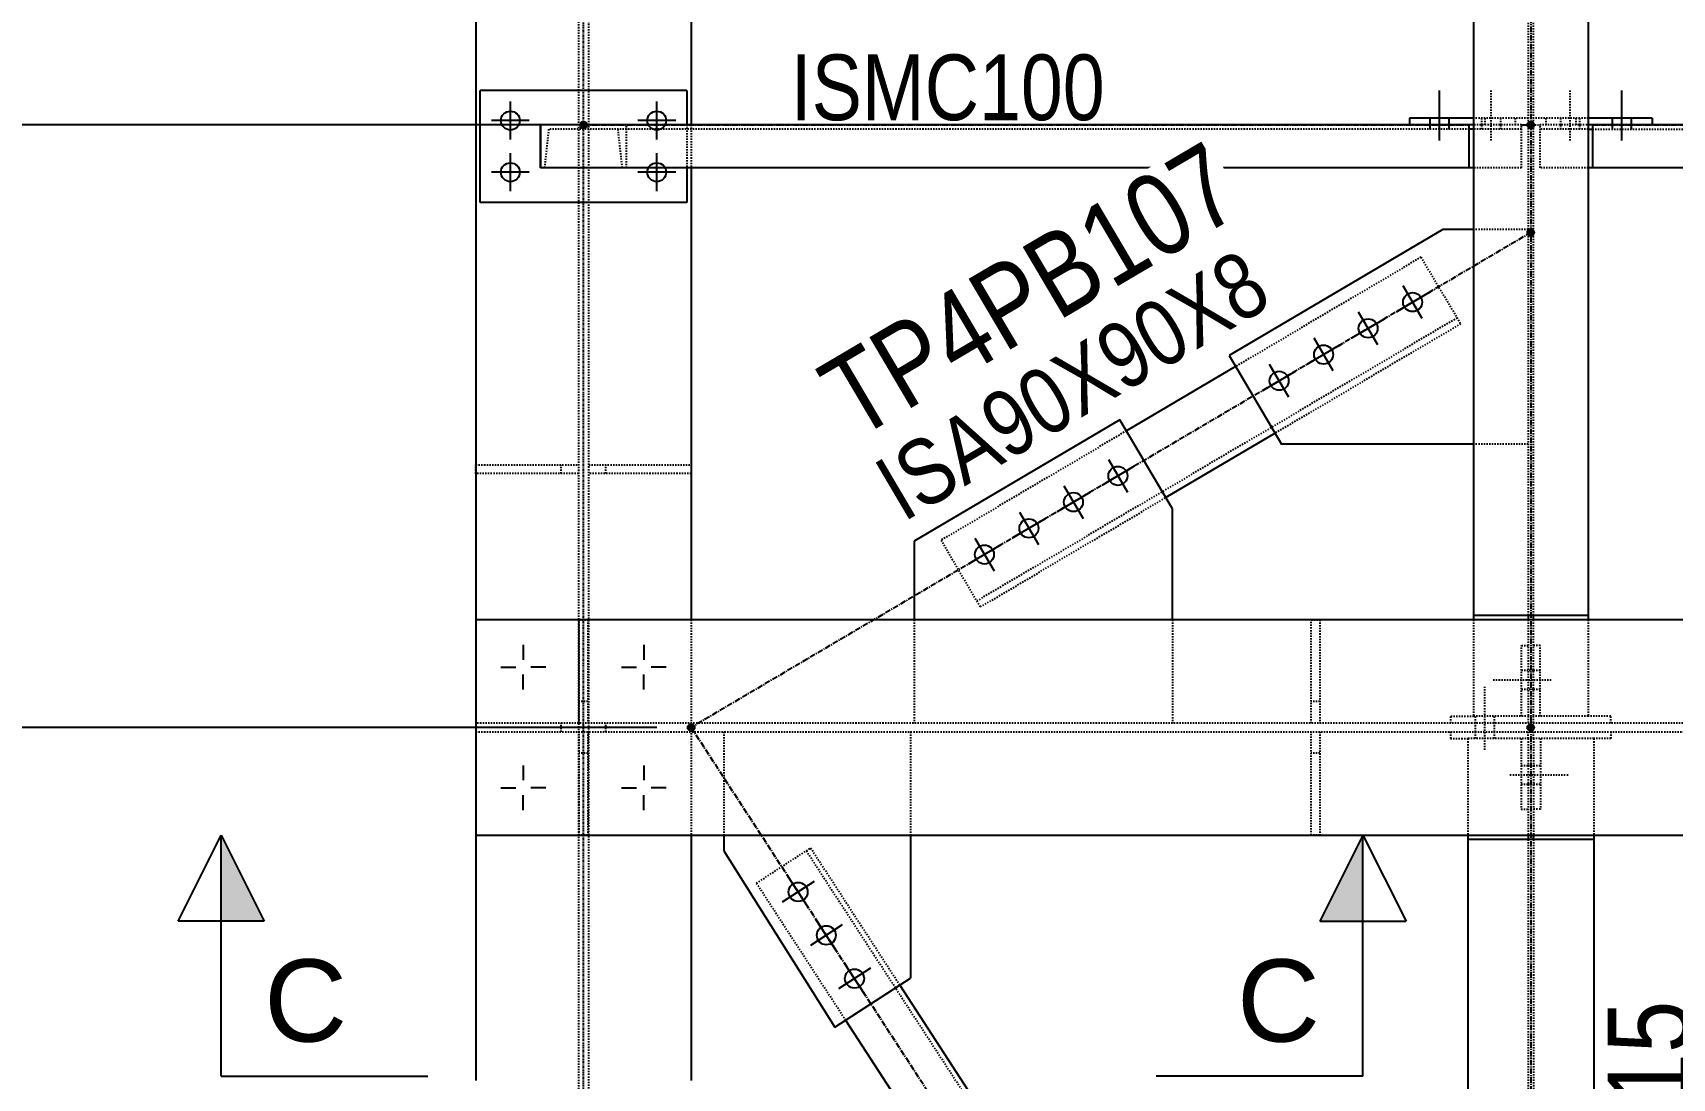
# Model space of a CAD drawing. Header units: millimetres. Extents: x 2102 to 21371, y 12217 to 26594.
# Drawn here: x 7992 to 9896, y 19113 to 20328 of the extents above; entities that cross this region are included whole.
import ezdxf

# ---------------------------------------------------------------- set-up
doc = ezdxf.new("R2010")
doc.units = ezdxf.units.MM
for name, pattern in [('CENTER', [12.7, 7.9375, -1.5875, 1.5875, -1.5875]), ('DXK_LINE_DOT2', [3.9198, 1.9599, -1.9599]), ('DXK_LINE_DOT5', [7.8785, 2.979, -0.9799, 0.9799, -0.9799, 0.9799, -0.9799])]:
    doc.linetypes.add(name, pattern=pattern)
for name, color, linetype in [('1', 7, 'Continuous'), ('2', 7, 'Continuous'), ('4', 7, 'Continuous'), ('6', 7, 'Continuous'), ('7', 7, 'Continuous'), ('8', 7, 'Continuous')]:
    doc.layers.add(name, color=color, linetype=linetype)
doc.styles.add('Arial', font='arial.ttf', dxfattribs={"height": 0.2})
doc.styles.add('Arial Narrow', font='ARIALN.TTF', dxfattribs={"height": 0.2})

# ---------------------------------------------------------------- blocks, each defined once
blk = doc.blocks.new('GridLine-116860372-116902 - 114867')
at = {"layer": '2', "color": 7, "linetype": 'DXK_LINE_DOT5'}
blk.add_line((9575.6, 12454.5), (9575.6, 27661.7), dxfattribs=at)
blk = doc.blocks.new('Part-116860372-114947 - 114867')
at = {"layer": '4', "linetype": 'Continuous'}
for points in [[(10950.6, 21315.8, -1), (10950.6, 21325.8, -1)], [(10950.6, 19065.8, -1), (10950.6, 19075.8, -1)]]:
    blk.add_hatch(color=4, dxfattribs=at).paths.add_polyline_path(points)
at = {"layer": '1', "color": 6, "linetype": 'DXK_LINE_DOT2'}
for p, q in [((10867.3, 21306.9), (10867.3, 21223.1)), ((11033.8, 21306.9), (10867.3, 21306.9)), ((10947, 21306.9), (10947, 21229.3)), ((10954.1, 21306.9), (10954.1, 21229.3)), ((11033.8, 21306.9), (11033.8, 21229.3)), ((10947, 21223.1), (10947, 19233.3)), ((10954.1, 21223.1), (10954.1, 19233.3)), ((10867.3, 19227.1), (10867.3, 19087.1)), ((10947, 19227.1), (10947, 19087.1)), ((10954.1, 19227.1), (10954.1, 19087.1)), ((11033.8, 19227.1), (11033.8, 19087.1)), ((11033.8, 19087.1), (10867.3, 19087.1))]:
    blk.add_line(p, q, dxfattribs=at)
at = {"layer": '2', "color": 2, "linetype": 'Continuous'}
for p, q in [((10867.3, 21229.3), (10867.3, 19227.1)), ((10947, 21229.3), (10947, 21223.1)), ((10954.1, 21229.3), (10954.1, 21223.1)), ((11033.8, 21229.3), (11033.8, 19227.1)), ((11033.8, 21223.1), (10867.3, 21223.1)), ((11033.8, 19233.3), (10867.3, 19233.3)), ((10947, 19233.3), (10947, 19227.1)), ((10954.1, 19233.3), (10954.1, 19227.1))]:
    blk.add_line(p, q, dxfattribs=at)
at = {"layer": '4', "color": 4, "linetype": 'CENTER'}
blk.add_line((10950.6, 21320.8), (10950.6, 19070.8), dxfattribs=at)
at = {"layer": '4', "color": 4, "linetype": 'Continuous'}
for centre in [(10950.6, 21320.8), (10950.6, 19070.8)]:
    blk.add_circle(centre, 5, dxfattribs=at)
blk = doc.blocks.new('Bolt-116860372-115976 - 114867')
at = {"layer": '1', "color": 1, "linetype": 'DXK_LINE_DOT2'}
for p, q in [((10936.6, 19015.8), (10946.6, 19015.8)), ((10946.6, 19015.8), (10954.5, 19015.8)), ((10954.5, 19015.8), (10964.5, 19015.8)), ((10920.4, 19002.1), (11005.4, 19002.1)), ((10936.6, 18988.3), (10946.6, 18988.3)), ((10946.6, 18988.3), (10954.5, 18988.3)), ((10954.5, 18988.3), (10964.5, 18988.3))]:
    blk.add_line(p, q, dxfattribs=at)
blk = doc.blocks.new('Part-116860372-115042 - 114867')
at = {"layer": '4', "linetype": 'Continuous'}
for points in [[(10950.6, 19940.8, -1), (10950.6, 19950.8, -1)], [(12325.6, 19940.8, -1), (12325.6, 19950.8, -1)]]:
    blk.add_hatch(color=4, dxfattribs=at).paths.add_polyline_path(points)
at = {"layer": '1', "color": 6, "linetype": 'DXK_LINE_DOT2'}
for p, q in [((10964.1, 19883.3), (10964.1, 19945.8)), ((11040.1, 19945.8), (10964.1, 19945.8)), ((12312, 19945.8), (12236.1, 19945.8)), ((12312, 19883.3), (12312, 19945.8)), ((11033.8, 19939.6), (10964.1, 19939.6)), ((11040.1, 19939.6), (12236.1, 19939.6)), ((12312, 19939.6), (12242.3, 19939.6)), ((11033.8, 19883.3), (10964.1, 19883.3)), ((12312, 19883.3), (12242.3, 19883.3))]:
    blk.add_line(p, q, dxfattribs=at)
at = {"layer": '2', "color": 2, "linetype": 'Continuous'}
for p, q in [((12236.1, 19945.8), (11040.1, 19945.8)), ((11040.1, 19945.8), (11040.1, 19883.3)), ((12236.1, 19945.8), (12236.1, 19883.3)), ((11033.8, 19939.6), (11040.1, 19939.6)), ((12242.3, 19939.6), (12236.1, 19939.6)), ((12242.3, 19883.3), (11033.8, 19883.3))]:
    blk.add_line(p, q, dxfattribs=at)
at = {"layer": '4', "color": 4, "linetype": 'CENTER'}
for p, q in [((10950.6, 19945.8), (10964.1, 19945.8)), ((11040.1, 19945.8), (12236.1, 19945.8)), ((12312, 19945.8), (12325.6, 19945.8))]:
    blk.add_line(p, q, dxfattribs=at)
at = {"layer": '4', "color": 4, "linetype": 'Continuous'}
for centre in [(10950.6, 19945.8), (12325.6, 19945.8)]:
    blk.add_circle(centre, 5, dxfattribs=at)
blk = doc.blocks.new('Part-116860372-157426 - 114867')
at = {"layer": '1', "color": 6, "linetype": 'DXK_LINE_DOT2'}
for p, q in [((9569.3, 19227.1), (9419.3, 19227.1)), ((9419.3, 19227.1), (9419.3, 19077.1)), ((10631.8, 19227.1), (9581.8, 19227.1)), ((11881.8, 19227.1), (10644.3, 19227.1)), ((9419.3, 19064.6), (9419.3, 18914.6)), ((9419.3, 18914.6), (9569.3, 18914.6)), ((9581.8, 18914.6), (10631.8, 18914.6)), ((10644.3, 18914.6), (11881.8, 18914.6))]:
    blk.add_line(p, q, dxfattribs=at)
blk = doc.blocks.new('Part-116860372-115975 - 114867')
at = {"layer": '1', "color": 6, "linetype": 'DXK_LINE_DOT2'}
for p, q in [((10834.1, 19064.6), (10834.1, 19054.6)), ((10946.6, 19054.6), (10946.6, 19064.6)), ((10834.1, 19054.6), (10859.1, 19054.6)), ((10936.6, 19054.6), (10936.6, 18952.1)), ((10936.6, 18952.1), (10946.6, 18952.1))]:
    blk.add_line(p, q, dxfattribs=at)
blk = doc.blocks.new('Part-116860372-114982 - 114867')
at = {"layer": '4', "linetype": 'Continuous'}
blk.add_hatch(color=4, dxfattribs=at).paths.add_polyline_path([(10950.6, 19065.8, -1), (10950.6, 19075.8, -1)])
at = {"layer": '1', "color": 6, "linetype": 'DXK_LINE_DOT2'}
for p, q in [((11042.1, 19054.6), (10859.1, 19054.6)), ((10859.1, 19054.6), (10859.1, 18914.6)), ((10946.6, 19054.6), (10946.6, 18914.6)), ((10954.5, 19054.6), (10954.5, 18908.3)), ((11042.1, 19054.6), (11042.1, 18914.6)), ((10946.6, 18908.3), (10946.6, 15470.2)), ((10954.5, 18908.3), (10954.5, 15470.2))]:
    blk.add_line(p, q, dxfattribs=at)
at = {"layer": '2', "color": 2, "linetype": 'Continuous'}
for p, q in [((10859.1, 18914.6), (10859.1, 15464)), ((11042.1, 18908.3), (10859.1, 18908.3)), ((10946.6, 18914.6), (10946.6, 18908.3)), ((10954.5, 18908.3), (10954.5, 18914.6)), ((11042.1, 18914.6), (11042.1, 15464))]:
    blk.add_line(p, q, dxfattribs=at)
at = {"layer": '4', "color": 4, "linetype": 'CENTER'}
blk.add_line((10950.6, 19070.8), (10950.6, 15320.8), dxfattribs=at)
at = {"layer": '4', "color": 4, "linetype": 'Continuous'}
blk.add_circle((10950.6, 19070.8), 5, dxfattribs=at)
blk = doc.blocks.new('Part-116860372-149920 - 114867')
at = {"layer": '1', "color": 6, "linetype": 'DXK_LINE_DOT2'}
for p, q in [((10631.8, 19077.1), (10631.8, 19227.1)), ((10631.8, 19227.1), (10644.3, 19227.1)), ((10644.3, 19227.1), (10644.3, 19077.1)), ((10644.3, 19108.3), (10631.8, 19108.3))]:
    blk.add_line(p, q, dxfattribs=at)
blk = doc.blocks.new('Part-116860372-115041 - 114867')
at = {"layer": '4', "linetype": 'Continuous'}
for points in [[(9575.6, 19940.8, -1), (9575.6, 19950.8, -1)], [(10950.6, 19940.8, -1), (10950.6, 19950.8, -1)]]:
    blk.add_hatch(color=4, dxfattribs=at).paths.add_polyline_path(points)
at = {"layer": '1', "color": 6, "linetype": 'DXK_LINE_DOT2'}
for p, q in [((9638.1, 19883.3), (9638.1, 19945.8)), ((10937, 19945.8), (10861.1, 19945.8)), ((10937, 19883.3), (10937, 19945.8)), ((9519.3, 19883.3), (9525.4, 19939.6)), ((10861.1, 19939.6), (9525.4, 19939.6)), ((9631.9, 19883.3), (9625.7, 19939.6)), ((10937, 19939.6), (10867.3, 19939.6)), ((10937, 19883.3), (9631.9, 19883.3))]:
    blk.add_line(p, q, dxfattribs=at)
at = {"layer": '2', "color": 2, "linetype": 'Continuous'}
for p, q in [((9513.1, 19883.3), (9513.1, 19945.8)), ((10861.1, 19945.8), (9513.1, 19945.8)), ((10861.1, 19883.3), (10861.1, 19945.8)), ((10867.3, 19939.6), (10861.1, 19939.6)), ((10867.3, 19883.3), (9513.1, 19883.3))]:
    blk.add_line(p, q, dxfattribs=at)
at = {"layer": '4', "color": 4, "linetype": 'CENTER'}
for p, q in [((9575.6, 19945.8), (10861.1, 19945.8)), ((10937, 19945.8), (10950.6, 19945.8))]:
    blk.add_line(p, q, dxfattribs=at)
at = {"layer": '4', "color": 4, "linetype": 'Continuous'}
for centre in [(9575.6, 19945.8), (10950.6, 19945.8)]:
    blk.add_circle(centre, 5, dxfattribs=at)
blk = doc.blocks.new('Part-116860372-115079 - 114867')
at = {"layer": '4', "linetype": 'Continuous'}
for points in [[(9731.8, 19065.8, -1), (9731.8, 19075.8, -1)], [(10950.6, 17190.8, -1), (10950.6, 17200.8, -1)]]:
    blk.add_hatch(color=4, dxfattribs=at).paths.add_polyline_path(points)
at = {"layer": '1', "color": 6, "linetype": 'DXK_LINE_DOT2'}
for p, q in [((9826.6, 18844.7), (9905.2, 18895.8)), ((9898.9, 18891.7), (10834, 17453.1)), ((9905.2, 18895.8), (10034.6, 18696.7)), ((9826.6, 18844.7), (9956, 18645.6)), ((10840.3, 17457.2), (10710.9, 17656.3)), ((10632.3, 17605.2), (10761.7, 17406.1)), ((10840.3, 17457.2), (10761.7, 17406.1))]:
    blk.add_line(p, q, dxfattribs=at)
at = {"layer": '2', "color": 2, "linetype": 'Continuous'}
for p, q in [((10034.6, 18696.7), (10710.9, 17656.3)), ((9956, 18645.6), (10632.3, 17605.2))]:
    blk.add_line(p, q, dxfattribs=at)
at = {"layer": '4', "color": 4, "linetype": 'CENTER'}
blk.add_line((9731.8, 19070.8), (10950.6, 17195.8), dxfattribs=at)
at = {"layer": '4', "color": 4, "linetype": 'Continuous'}
for centre in [(9731.8, 19070.8), (10950.6, 17195.8)]:
    blk.add_circle(centre, 5, dxfattribs=at)
blk = doc.blocks.new('Part-116860372-115106 - 114867')
at = {"layer": '4', "linetype": 'Continuous'}
for points in [[(10950.6, 19784.6, -1), (10950.6, 19794.6, -1)], [(9731.8, 19065.8, -1), (9731.8, 19075.8, -1)]]:
    blk.add_hatch(color=4, dxfattribs=at).paths.add_polyline_path(points)
at = {"layer": '1', "color": 6, "linetype": 'DXK_LINE_DOT2'}
for p, q in [((10791.4, 19753.8), (10522.2, 19595)), ((10791.4, 19753.8), (10848.6, 19656.9)), ((10843.5, 19665.5), (10146.5, 19254.5)), ((10848.6, 19656.9), (10579.4, 19498.1)), ((10363.6, 19501.5), (10094.5, 19342.7)), ((10151.6, 19245.8), (10420.8, 19404.6)), ((10094.5, 19342.7), (10151.6, 19245.8))]:
    blk.add_line(p, q, dxfattribs=at)
at = {"layer": '2', "color": 2, "linetype": 'Continuous'}
for p, q in [((10522.2, 19595), (10363.6, 19501.5)), ((10579.4, 19498.1), (10420.8, 19404.6))]:
    blk.add_line(p, q, dxfattribs=at)
at = {"layer": '4', "color": 4, "linetype": 'CENTER'}
blk.add_line((10950.6, 19789.6), (9731.8, 19070.8), dxfattribs=at)
at = {"layer": '4', "color": 4, "linetype": 'Continuous'}
for centre in [(10950.6, 19789.6), (9731.8, 19070.8)]:
    blk.add_circle(centre, 5, dxfattribs=at)
blk = doc.blocks.new('Part-116860372-115112 - 114867')
at = {"layer": '2', "color": 2, "linetype": 'Continuous'}
for p, q in [((9419.3, 19227.1), (9419.3, 18914.6)), ((20038.1, 19227.1), (9419.3, 19227.1)), ((9419.3, 18914.6), (17066.8, 18914.6))]:
    blk.add_line(p, q, dxfattribs=at)
blk = doc.blocks.new('Part-116860372-115114 - 114867')
at = {"layer": '1', "color": 6, "linetype": 'DXK_LINE_DOT2'}
for p, q in [((20038.1, 19077.1), (9419.3, 19077.1)), ((9419.3, 19077.1), (9419.3, 19064.6)), ((9419.3, 19064.6), (20038.1, 19064.6))]:
    blk.add_line(p, q, dxfattribs=at)
blk = doc.blocks.new('Part-116860372-116307 - 114867')
at = {"layer": '1', "color": 6, "linetype": 'DXK_LINE_DOT2'}
for p, q in [((10947, 19794), (10867.3, 19794)), ((10947, 19482), (10867.3, 19482))]:
    blk.add_line(p, q, dxfattribs=at)
at = {"layer": '2', "color": 2, "linetype": 'Continuous'}
for p, q in [((10822.7, 19794), (10512.7, 19611.2)), ((10867.3, 19794), (10822.7, 19794)), ((10512.7, 19611.2), (10588.9, 19482)), ((10867.3, 19482), (10588.9, 19482))]:
    blk.add_line(p, q, dxfattribs=at)
blk = doc.blocks.new('Part-116860372-115979 - 114867')
at = {"layer": '1', "color": 6, "linetype": 'DXK_LINE_DOT2'}
for p, q in [((10937, 19087.1), (10937, 19189.6)), ((10937, 19189.6), (10947, 19189.6)), ((10834.5, 19077.1), (10834.5, 19087.1)), ((10834.5, 19087.1), (10867.3, 19087.1)), ((10947, 19087.1), (10947, 19077.1))]:
    blk.add_line(p, q, dxfattribs=at)
blk = doc.blocks.new('Part-116860372-116334 - 114867')
at = {"layer": '1', "color": 6, "linetype": 'DXK_LINE_DOT2'}
for p, q in [((10055.3, 19227.1), (10055.3, 19077.1)), ((10430.3, 19227.1), (10430.3, 19077.1))]:
    blk.add_line(p, q, dxfattribs=at)
at = {"layer": '2', "color": 2, "linetype": 'Continuous'}
for p, q in [((10354.1, 19517.6), (10055.3, 19341.4)), ((10430.3, 19388.4), (10354.1, 19517.6)), ((10430.3, 19227.1), (10430.3, 19388.4)), ((10055.3, 19341.4), (10055.3, 19227.1))]:
    blk.add_line(p, q, dxfattribs=at)
blk = doc.blocks.new('Bolt-116860372-116308 - 114867')
at = {"layer": '2', "color": 1, "linetype": 'Continuous'}
for p, q in [((10793.1, 19664.8), (10765.2, 19712.2)), ((10755.5, 19674.5), (10802.8, 19702.5)), ((10690.9, 19636.4), (10738.2, 19664.4)), ((10728.5, 19626.7), (10700.6, 19674.1)), ((10663.9, 19588.6), (10636, 19636)), ((10626.2, 19598.3), (10673.6, 19626.3)), ((10561.6, 19560.2), (10609, 19588.2)), ((10599.3, 19550.5), (10571.4, 19597.9))]:
    blk.add_line(p, q, dxfattribs=at)
for centre in [(10779.1, 19688.5), (10714.5, 19650.4), (10649.9, 19612.3), (10585.3, 19574.2)]:
    blk.add_circle(centre, 13.8, dxfattribs=at)
blk = doc.blocks.new('Part-116860372-115681 - 114867')
at = {"layer": '1', "color": 6, "linetype": 'DXK_LINE_DOT2'}
for p, q in [((11033.8, 19955.8), (10954.1, 19955.8)), ((10972.9, 19945.8), (10972.9, 19955.8)), ((11016.6, 19945.8), (11016.6, 19955.8))]:
    blk.add_line(p, q, dxfattribs=at)
at = {"layer": '2', "color": 2, "linetype": 'Continuous'}
for p, q in [((11126.6, 19955.8), (11033.8, 19955.8)), ((11040.1, 19945.8), (11033.8, 19945.8)), ((11126.6, 19955.8), (11126.6, 19945.8))]:
    blk.add_line(p, q, dxfattribs=at)
blk = doc.blocks.new('Bolt-116860372-115682 - 114867')
at = {"layer": '1', "color": 1, "linetype": 'DXK_LINE_DOT2'}
for p, q in [((11007.9, 19923.3), (11007.9, 19995.8)), ((10994.1, 19945.8), (10994.1, 19955.8)), ((10994.1, 19939.6), (10994.1, 19945.8)), ((11021.6, 19945.8), (11021.6, 19955.8)), ((11021.6, 19939.6), (11021.6, 19945.8))]:
    blk.add_line(p, q, dxfattribs=at)
at = {"layer": '2', "color": 1, "linetype": 'Continuous'}
for p, q in [((11082.9, 19923.3), (11082.9, 19995.8)), ((11069.1, 19945.8), (11069.1, 19955.8)), ((11069.1, 19939.6), (11069.1, 19945.8)), ((11096.6, 19945.8), (11096.6, 19955.8)), ((11096.6, 19939.6), (11096.6, 19945.8))]:
    blk.add_line(p, q, dxfattribs=at)
blk = doc.blocks.new('Part-116860372-115685 - 114867')
at = {"layer": '1', "color": 6, "linetype": 'DXK_LINE_DOT2'}
for p, q in [((10947, 19955.8), (10867.3, 19955.8)), ((10884.5, 19945.8), (10884.5, 19955.8)), ((10928.3, 19945.8), (10928.3, 19955.8))]:
    blk.add_line(p, q, dxfattribs=at)
at = {"layer": '2', "color": 2, "linetype": 'Continuous'}
for p, q in [((10867.3, 19955.8), (10774.5, 19955.8)), ((10774.5, 19955.8), (10774.5, 19945.8)), ((10867.3, 19945.8), (10861.1, 19945.8))]:
    blk.add_line(p, q, dxfattribs=at)
blk = doc.blocks.new('Bolt-116860372-115686 - 114867')
at = {"layer": '1', "color": 1, "linetype": 'DXK_LINE_DOT2'}
for p, q in [((10893.3, 19923.3), (10893.3, 19995.8)), ((10879.5, 19945.8), (10879.5, 19955.8)), ((10879.5, 19939.6), (10879.5, 19945.8)), ((10907, 19945.8), (10907, 19955.8)), ((10907, 19939.6), (10907, 19945.8))]:
    blk.add_line(p, q, dxfattribs=at)
at = {"layer": '2', "color": 1, "linetype": 'Continuous'}
for p, q in [((10818.3, 19923.3), (10818.3, 19995.8)), ((10804.5, 19945.8), (10804.5, 19955.8)), ((10804.5, 19939.6), (10804.5, 19945.8)), ((10832, 19945.8), (10832, 19955.8)), ((10832, 19939.6), (10832, 19945.8))]:
    blk.add_line(p, q, dxfattribs=at)
blk = doc.blocks.new('Part-116860372-115974 - 114867')
at = {"layer": '1', "color": 6, "linetype": 'DXK_LINE_DOT2'}
for p, q in [((10954.5, 19054.6), (10954.5, 19064.6)), ((11067, 19064.6), (11067, 19054.6)), ((10964.5, 19054.6), (10964.5, 18952.1)), ((11067, 19054.6), (11042.1, 19054.6)), ((10964.5, 18952.1), (10954.5, 18952.1))]:
    blk.add_line(p, q, dxfattribs=at)
blk = doc.blocks.new('Bolt-116860372-115977 - 114867')
at = {"layer": '1', "color": 1, "linetype": 'DXK_LINE_DOT2'}
for p, q in [((10884.1, 19038.3), (10884.1, 19129.6)), ((10870.4, 19077.1), (10870.4, 19087.1)), ((10897.9, 19077.1), (10897.9, 19087.1)), ((10870.4, 19064.6), (10870.4, 19077.1)), ((10870.4, 19054.6), (10870.4, 19064.6)), ((10897.9, 19064.6), (10897.9, 19077.1)), ((10897.9, 19054.6), (10897.9, 19064.6))]:
    blk.add_line(p, q, dxfattribs=at)
blk = doc.blocks.new('Part-116860372-115980 - 114867')
at = {"layer": '1', "color": 6, "linetype": 'DXK_LINE_DOT2'}
for p, q in [((10964.1, 19189.6), (10954.1, 19189.6)), ((10964.1, 19087.1), (10964.1, 19189.6)), ((10954.1, 19087.1), (10954.1, 19077.1)), ((11066.6, 19087.1), (11033.8, 19087.1)), ((11066.6, 19077.1), (11066.6, 19087.1))]:
    blk.add_line(p, q, dxfattribs=at)
blk = doc.blocks.new('Bolt-116860372-115981 - 114867')
at = {"layer": '1', "color": 1, "linetype": 'DXK_LINE_DOT2'}
for p, q in [((10980.4, 19139.6), (10895.4, 19139.6)), ((10947, 19153.3), (10937, 19153.3)), ((10954.1, 19153.3), (10947, 19153.3)), ((10964.1, 19153.3), (10954.1, 19153.3)), ((10947, 19125.8), (10937, 19125.8)), ((10954.1, 19125.8), (10947, 19125.8)), ((10964.1, 19125.8), (10954.1, 19125.8))]:
    blk.add_line(p, q, dxfattribs=at)
blk = doc.blocks.new('Part-116860372-149894 - 114867')
at = {"layer": '1', "color": 6, "linetype": 'DXK_LINE_DOT2'}
for p, q in [((9569.3, 18914.6), (9569.3, 19064.6)), ((9581.8, 19064.6), (9581.8, 18914.6)), ((9581.8, 19033.3), (9569.3, 19033.3)), ((9581.8, 18914.6), (9569.3, 18914.6))]:
    blk.add_line(p, q, dxfattribs=at)
blk = doc.blocks.new('Part-116860372-116337 - 114867')
at = {"layer": '1', "color": 6, "linetype": 'DXK_LINE_DOT2'}
for p, q in [((9779.3, 19064.6), (9779.3, 18914.6)), ((10050.4, 19064.6), (10050.4, 18914.6))]:
    blk.add_line(p, q, dxfattribs=at)
at = {"layer": '2', "color": 2, "linetype": 'Continuous'}
for p, q in [((9779.3, 18914.6), (9779.3, 18891.5)), ((10050.4, 18914.6), (10050.4, 18706.9)), ((9779.3, 18891.5), (9940.3, 18635.4)), ((9940.3, 18635.4), (10050.4, 18706.9))]:
    blk.add_line(p, q, dxfattribs=at)
blk = doc.blocks.new('Bolt-116860372-116335 - 114867')
at = {"layer": '2', "color": 1, "linetype": 'Continuous'}
for p, q in [((10375, 19450.2), (10327.7, 19422.2)), ((10337.4, 19459.9), (10365.3, 19412.5)), ((10272.8, 19421.8), (10300.7, 19374.4)), ((10310.4, 19412.1), (10263.1, 19384.1)), ((10245.8, 19374), (10198.4, 19346)), ((10208.2, 19383.7), (10236.1, 19336.3)), ((10181.2, 19335.9), (10133.8, 19307.9)), ((10143.6, 19345.6), (10171.5, 19298.2))]:
    blk.add_line(p, q, dxfattribs=at)
for centre in [(10351.3, 19436.2), (10286.7, 19398.1), (10222.1, 19360), (10157.5, 19321.9)]:
    blk.add_circle(centre, 13.8, dxfattribs=at)
blk = doc.blocks.new('Bolt-116860372-116338 - 114867')
at = {"layer": '2', "color": 1, "linetype": 'Continuous'}
for p, q in [((9902.1, 18808.8), (9872.1, 18855)), ((9910.2, 18846.9), (9864.1, 18816.9)), ((9951.1, 18784), (9904.9, 18754)), ((9943, 18746), (9913, 18792.1)), ((9991.9, 18721.1), (9945.8, 18691.2)), ((9983.9, 18683.1), (9953.9, 18729.2))]:
    blk.add_line(p, q, dxfattribs=at)
for centre in [(9887.1, 18831.9), (9928, 18769), (9968.9, 18706.1)]:
    blk.add_circle(centre, 13.8, dxfattribs=at)
blk = doc.blocks.new('Part-116860372-157474 - 114867')
at = {"layer": '1', "color": 6, "linetype": 'DXK_LINE_DOT2'}
blk.add_line((9725.6, 19945.8), (9725.6, 19883.3), dxfattribs=at)
at = {"layer": '2', "color": 2, "linetype": 'Continuous'}
for p, q in [((9425.6, 19833.3), (9425.6, 19995.8)), ((9725.6, 19995.8), (9425.6, 19995.8)), ((9725.6, 19995.8), (9725.6, 19945.8)), ((9725.6, 19883.3), (9725.6, 19833.3)), ((9725.6, 19833.3), (9425.6, 19833.3))]:
    blk.add_line(p, q, dxfattribs=at)
blk = doc.blocks.new('Part-116860372-116836 - 114867')
at = {"layer": '1', "color": 6, "linetype": 'DXK_LINE_DOT2'}
for p, q in [((9575.6, 19945.8), (9513.1, 19945.8)), ((9519.3, 19883.3), (9513.1, 19883.3))]:
    blk.add_line(p, q, dxfattribs=at)
at = {"layer": '2', "color": 2, "linetype": 'Continuous'}
blk.add_line((9513.1, 19945.8), (9513.1, 19883.3), dxfattribs=at)
blk = doc.blocks.new('Part-116860372-149893 - 114867')
at = {"layer": '1', "color": 6, "linetype": 'DXK_LINE_DOT2'}
for p, q in [((9569.3, 19077.1), (9569.3, 19227.1)), ((9569.3, 19227.1), (9581.8, 19227.1)), ((9581.8, 19227.1), (9581.8, 19077.1)), ((9581.8, 19108.3), (9569.3, 19108.3))]:
    blk.add_line(p, q, dxfattribs=at)
blk = doc.blocks.new('Part-116860372-157470 - 114867')
at = {"layer": '1', "color": 6, "linetype": 'DXK_LINE_DOT2'}
for p, q in [((9583.1, 19452.1), (9731.8, 19452.1)), ((9608.1, 19439.6), (9608.1, 19452.1)), ((9731.8, 19452.1), (9731.8, 19439.6)), ((9731.8, 19439.6), (9583.1, 19439.6))]:
    blk.add_line(p, q, dxfattribs=at)
blk = doc.blocks.new('Part-116860372-149921 - 114867')
at = {"layer": '1', "color": 6, "linetype": 'DXK_LINE_DOT2'}
for p, q in [((10631.8, 18914.6), (10631.8, 19064.6)), ((10644.3, 19064.6), (10644.3, 18914.6)), ((10644.3, 19033.3), (10631.8, 19033.3)), ((10644.3, 18914.6), (10631.8, 18914.6))]:
    blk.add_line(p, q, dxfattribs=at)
blk = doc.blocks.new('Part-116860372-157432 - 114867')
at = {"layer": '1', "color": 6, "linetype": 'DXK_LINE_DOT2'}
for p, q in [((9568.1, 20930.8), (9568.1, 12960.8)), ((9583.1, 12960.8), (9583.1, 20930.8))]:
    blk.add_line(p, q, dxfattribs=at)
blk = doc.blocks.new('Part-116860372-157433 - 114867')
at = {"layer": '1', "color": 6, "linetype": 'DXK_LINE_DOT2'}
for p, q in [((9731.8, 19945.8), (9731.8, 19883.3)), ((9731.8, 19227.1), (9731.8, 18914.6))]:
    blk.add_line(p, q, dxfattribs=at)
at = {"layer": '2', "color": 2, "linetype": 'Continuous'}
for p, q in [((9419.3, 20930.8), (9419.3, 19227.1)), ((9731.8, 20930.8), (9731.8, 19945.8)), ((9731.8, 19883.3), (9731.8, 19227.1)), ((9419.3, 18914.6), (9419.3, 18558.3)), ((9731.8, 18914.6), (9731.8, 18558.3))]:
    blk.add_line(p, q, dxfattribs=at)
blk = doc.blocks.new('Part-116860372-157471 - 114867')
at = {"layer": '1', "color": 6, "linetype": 'DXK_LINE_DOT2'}
for p, q in [((9419.3, 19439.6), (9419.3, 19452.1)), ((9419.3, 19452.1), (9568.1, 19452.1)), ((9543.1, 19439.6), (9543.1, 19452.1)), ((9568.1, 19439.6), (9419.3, 19439.6))]:
    blk.add_line(p, q, dxfattribs=at)
blk = doc.blocks.new('Bolt-116860372-157475 - 114867')
at = {"layer": '2', "color": 1, "linetype": 'Continuous'}
for p, q in [((9469.3, 19924.6), (9469.3, 19979.6)), ((9681.8, 19924.6), (9681.8, 19979.6)), ((9496.8, 19952.1), (9441.8, 19952.1)), ((9709.3, 19952.1), (9654.3, 19952.1)), ((9469.3, 19849.6), (9469.3, 19904.6)), ((9681.8, 19849.6), (9681.8, 19904.6)), ((9496.8, 19877.1), (9441.8, 19877.1)), ((9709.3, 19877.1), (9654.3, 19877.1))]:
    blk.add_line(p, q, dxfattribs=at)
for centre in [(9469.3, 19952.1), (9681.8, 19952.1), (9469.3, 19877.1), (9681.8, 19877.1)]:
    blk.add_circle(centre, 13.7, dxfattribs=at)
blk = doc.blocks.new('Bolt-116860372-157477 - 114867')
at = {"layer": '2', "color": 1, "linetype": 'Continuous'}
for p, q in [((9488.1, 19190.8), (9488.1, 19169.2)), ((9663.1, 19190.8), (9663.1, 19169.2)), ((9455.6, 19158.3), (9477.2, 19158.3)), ((9520.6, 19158.3), (9498.9, 19158.3)), ((9630.6, 19158.3), (9652.2, 19158.3)), ((9695.6, 19158.3), (9673.9, 19158.3)), ((9488.1, 19125.8), (9488.1, 19147.5)), ((9663.1, 19125.8), (9663.1, 19147.5)), ((9488.1, 19015.8), (9488.1, 18994.2)), ((9663.1, 19015.8), (9663.1, 18994.2)), ((9455.6, 18983.3), (9477.2, 18983.3)), ((9488.1, 18950.8), (9488.1, 18972.5)), ((9520.6, 18983.3), (9498.9, 18983.3)), ((9630.6, 18983.3), (9652.2, 18983.3)), ((9663.1, 18950.8), (9663.1, 18972.5)), ((9695.6, 18983.3), (9673.9, 18983.3))]:
    blk.add_line(p, q, dxfattribs=at)
blk = doc.blocks.new('Part-116860372-157478 - 114867')
at = {"layer": '1', "color": 6, "linetype": 'DXK_LINE_DOT2'}
blk.add_line((9608.1, 19064.6), (9608.1, 19077.1), dxfattribs=at)
blk = doc.blocks.new('Part-116860372-157479 - 114867')
at = {"layer": '1', "color": 6, "linetype": 'DXK_LINE_DOT2'}
blk.add_line((9543.1, 19064.6), (9543.1, 19077.1), dxfattribs=at)
blk = doc.blocks.new('StraightDimension-116860372-126109 - 114867')
at = {"layer": '6', "color": 3, "linetype": 'Continuous'}
for p, q in [((8654.9, 19040.8), (8594.9, 19100.8)), ((9681.8, 19070.8), (8504.9, 19070.8)), ((8624.9, 17195.8), (8624.9, 19070.8)), ((8594.9, 17225.8), (8654.9, 17165.8)), ((9525.6, 17195.8), (8504.9, 17195.8))]:
    blk.add_line(p, q, dxfattribs=at)
at = {"color": 0}
blk.add_wipeout([(8609.9, 18385.7), (8399.9, 18385.7), (8399.9, 17881), (8609.9, 17881)], dxfattribs=at).dxf.layer = '6'
at = {"layer": '6', "color": 7, "style": 'Arial'}
blk.add_text('1500', height=143.26, rotation=90.0002, dxfattribs=at).set_placement((8579.9, 17911))
blk = doc.blocks.new('StraightDimension-116860372-126107 - 114867')
at = {"layer": '6', "color": 3, "linetype": 'Continuous'}
for p, q in [((8654.9, 21290.8), (8594.9, 21350.8)), ((9525.6, 21320.8), (8504.9, 21320.8)), ((8624.9, 19945.8), (8624.9, 21320.8)), ((8594.9, 19975.8), (8654.9, 19915.8)), ((9525.6, 19945.8), (8504.9, 19945.8))]:
    blk.add_line(p, q, dxfattribs=at)
at = {"color": 0}
blk.add_wipeout([(8609.9, 20885.7), (8399.9, 20885.7), (8399.9, 20381), (8609.9, 20381)], dxfattribs=at).dxf.layer = '6'
at = {"layer": '6', "color": 7, "style": 'Arial'}
blk.add_text('1100', height=143.26, rotation=90.0002, dxfattribs=at).set_placement((8579.9, 20411))
blk = doc.blocks.new('StraightDimension-116860372-126108 - 114867')
at = {"layer": '6', "color": 3, "linetype": 'Continuous'}
for p, q in [((8654.9, 19915.8), (8594.9, 19975.8)), ((9525.6, 19945.8), (8504.9, 19945.8)), ((8624.9, 19070.8), (8624.9, 19945.8)), ((8594.9, 19100.8), (8654.9, 19040.8)), ((9681.8, 19070.8), (8504.9, 19070.8))]:
    blk.add_line(p, q, dxfattribs=at)
at = {"color": 0}
blk.add_wipeout([(8609.9, 19705.1), (8399.9, 19705.1), (8399.9, 19311.6), (8609.9, 19311.6)], dxfattribs=at).dxf.layer = '6'
at = {"layer": '6', "color": 7, "style": 'Arial'}
blk.add_text('700', height=143.26, rotation=90.0002, dxfattribs=at).set_placement((8579.9, 19341.6))
blk = doc.blocks.new('Mark-116860372-129424 - 114867')
at = {"color": 0}
blk.add_wipeout([(10333.1, 19952.7), (10333.1, 20052.7), (9876.4, 20052.7), (9876.4, 19952.7)], dxfattribs=at).dxf.layer = '8'
blk.add_wipeout([(10333.1, 19952.7), (10333.1, 20052.7), (9876.4, 20052.7), (9876.4, 19952.7)], dxfattribs=at).dxf.layer = '8'
at = {"layer": '8', "color": 7, "style": 'Arial Narrow'}
blk.add_text('ISMC100', height=95.44, dxfattribs=at).set_placement((9876.4, 19952.7))
blk = doc.blocks.new('Mark-116860372-129417 - 114867')
at = {"color": 0}
blk.add_wipeout([(10540.1, 19822.9), (10476.6, 19930.6), (9906.2, 19594.2), (9969.6, 19486.6)], dxfattribs=at).dxf.layer = '8'
blk.add_wipeout([(10540.1, 19822.9), (10476.6, 19930.6), (9906.2, 19594.2), (9969.6, 19486.6)], dxfattribs=at).dxf.layer = '8'
blk.add_wipeout([(10579.9, 19686.8), (10529.1, 19772.9), (9988.7, 19454.3), (10039.5, 19368.1)], dxfattribs=at).dxf.layer = '8'
blk.add_wipeout([(10579.9, 19686.8), (10529.1, 19772.9), (9988.7, 19454.3), (10039.5, 19368.1)], dxfattribs=at).dxf.layer = '8'
at = {"layer": '8', "color": 7, "style": 'Arial Narrow'}
for s, height, p in [('TP4PB107', 119.3, (9969.6, 19486.6)), ('ISA90X90X8', 95.44, (10039.5, 19368.1))]:
    blk.add_text(s, height=height, rotation=30.5272, dxfattribs=at).set_placement(p)
blk = doc.blocks.new('SectionMark-116860372-131101 - 114867')
at = {"layer": '7', "linetype": 'Continuous'}
for points in [[(9111.9, 18789.6), (9049.4, 18789.6), (9049.4, 18914.6)], [(10707, 18789.6), (10644.5, 18789.6), (10707, 18914.6)]]:
    blk.add_hatch(color=3, dxfattribs=at).paths.add_polyline_path(points)
at = {"layer": '7', "color": 3, "linetype": 'Continuous'}
for p, q in [((8986.9, 18789.6), (9049.4, 18914.6)), ((9049.4, 18564.6), (9049.4, 18914.6)), ((9049.4, 18914.6), (9111.9, 18789.6)), ((10707, 18914.6), (10644.5, 18789.6)), ((10707, 18564.6), (10707, 18914.6)), ((10707, 18914.6), (10769.5, 18789.6)), ((9111.9, 18789.6), (8986.9, 18789.6)), ((10644.5, 18789.6), (10769.5, 18789.6)), ((9049.4, 18564.6), (9349.4, 18564.6)), ((10707, 18564.6), (10407, 18564.6))]:
    blk.add_line(p, q, dxfattribs=at)
at = {"color": 0, "linetype": 'Continuous'}
for points in [[(9232.2, 18614.6), (9232.2, 18739.6), (9111.9, 18739.6), (9111.9, 18614.6)], [(10644.5, 18614.6), (10644.5, 18739.6), (10524.1, 18739.6), (10524.1, 18614.6)]]:
    blk.add_wipeout(points, dxfattribs=at).dxf.layer = '7'
at = {"layer": '7', "color": 7, "linetype": 'Continuous', "style": 'Arial'}
for p in [(9111.9, 18614.6), (10524.1, 18614.6)]:
    blk.add_text('C', height=119.4, dxfattribs=at).set_placement(p)
blk = doc.blocks.new('Mark-116860372-129709 - 114867')
at = {"color": 0}
for points in [[(11318.8, 18776.2), (11218.8, 18776.2), (11218.8, 17990.5), (11318.8, 17990.5)], [(11181.3, 18675.5), (11056.3, 18675.5), (11056.3, 17990.5), (11181.3, 17990.5)]]:
    blk.add_wipeout(points, dxfattribs=at).dxf.layer = '8'
for points in [[(11318.8, 18776.2), (11218.8, 18776.2), (11218.8, 17990.5), (11318.8, 17990.5)], [(11181.3, 18675.5), (11056.3, 18675.5), (11056.3, 17990.5), (11181.3, 17990.5)]]:
    blk.add_wipeout(points, dxfattribs=at).dxf.layer = '8'
at = {"layer": '8', "color": 7, "style": 'Arial Narrow'}
for s, height, p in [('UB254X146X37', 95.443, (11318.8, 17990.5)), ('TP4BM115', 119.3, (11181.3, 17990.5))]:
    blk.add_text(s, height=height, rotation=90.0002, dxfattribs=at).set_placement(p)

msp = doc.modelspace()

# ---------------------------------------------------------------- block references
at = {"xscale": 0.8, "yscale": 0.8, "zscale": 0.8}
for name in ['GridLine-116860372-116902 - 114867', 'Part-116860372-114947 - 114867', 'Part-116860372-157433 - 114867', 'Part-116860372-157432 - 114867', 'Part-116860372-157474 - 114867', 'Bolt-116860372-115686 - 114867', 'Bolt-116860372-115682 - 114867', 'Bolt-116860372-157475 - 114867', 'Part-116860372-115041 - 114867', 'Part-116860372-116836 - 114867', 'Part-116860372-115685 - 114867', 'Part-116860372-115042 - 114867', 'Part-116860372-115681 - 114867', 'Part-116860372-115106 - 114867', 'Part-116860372-116307 - 114867', 'Bolt-116860372-116308 - 114867', 'Part-116860372-116334 - 114867', 'Part-116860372-157471 - 114867', 'Part-116860372-157470 - 114867', 'Bolt-116860372-116335 - 114867', 'Part-116860372-157426 - 114867', 'Part-116860372-115112 - 114867', 'Part-116860372-149893 - 114867', 'Part-116860372-149920 - 114867', 'Bolt-116860372-157477 - 114867', 'Part-116860372-115979 - 114867', 'Part-116860372-115980 - 114867', 'Bolt-116860372-115981 - 114867', 'Bolt-116860372-115977 - 114867', 'Part-116860372-115114 - 114867', 'Part-116860372-157479 - 114867', 'Part-116860372-149894 - 114867', 'Part-116860372-157478 - 114867', 'Part-116860372-115079 - 114867', 'Part-116860372-116337 - 114867', 'Part-116860372-149921 - 114867', 'Part-116860372-115975 - 114867', 'Part-116860372-114982 - 114867', 'Part-116860372-115974 - 114867', 'Bolt-116860372-115976 - 114867', 'Bolt-116860372-116338 - 114867', 'Mark-116860372-129709 - 114867']:
    msp.add_blockref(name, (971.5, 4264.2), dxfattribs=at)

# ---------------------------------------------------------------- next in the draw order: block references
for name in ['StraightDimension-116860372-126107 - 114867', 'Mark-116860372-129424 - 114867', 'Mark-116860372-129417 - 114867', 'StraightDimension-116860372-126109 - 114867']:
    msp.add_blockref(name, (971.5, 4264.2), dxfattribs=at)

# ---------------------------------------------------------------- next in the draw order: block references
for name in ['StraightDimension-116860372-126108 - 114867', 'SectionMark-116860372-131101 - 114867']:
    msp.add_blockref(name, (971.5, 4264.2), dxfattribs=at)

doc.saveas('drawing.dxf')
